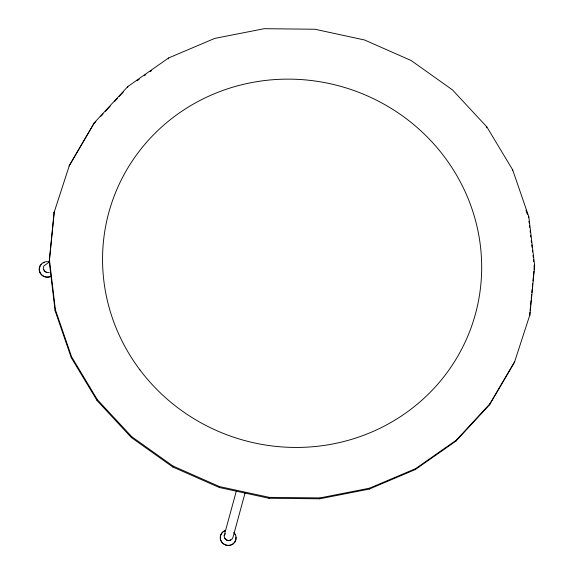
<?xml version="1.0" encoding="UTF-8"?>
<svg xmlns="http://www.w3.org/2000/svg" width="574" height="574" viewBox="0 0 574 574"><rect width="100%" height="100%" fill="white"/><g stroke="black" fill="none" stroke-linecap="round" stroke-linejoin="round"><path stroke-width="0.86" d="M49.256 261.629L54.028 212.696L69.483 165.118L94.366 122.728L127.894 86.48L168.605 57.96L214.712 38.415L264.198 28.7L314.904 29.238L364.619 40.008L411.156 60.535L452.499 89.924L486.824 126.89L512.647 169.818L528.826 216.828L534.659 265.877L529.895 314.81L514.44 362.388L489.55 404.785L456.021 441.026L415.318 469.546L369.211 489.091L319.725 498.806L269.019 498.268L219.304 487.505L172.76 466.978L131.424 437.589L97.092 400.623L71.276 357.688L55.097 310.678L49.256 261.629L54.322 211.799L54.028 212.696M529.946 312.148L529.601 315.707L529.895 314.81M530.118 310.369L530.469 306.81M530.641 305.031L531.072 300.582M531.244 298.803L531.682 294.354M531.854 292.575L532.198 289.016M532.371 287.237L532.722 283.678M532.981 281.009L533.935 271.222M534.107 269.443L534.157 265.023M245.069 492.951L232.893 537.616L231.602 539.696L229.141 540.622L226.436 540.034L224.534 538.161L224.147 535.721L236.323 491.057M69.483 165.118L69.181 166.015L94.366 122.728M127.6 87.377L127.894 86.48M55.097 310.678L55.391 309.781L49.558 260.732M168.311 58.857L168.605 57.96M71.276 357.688L71.571 356.791L55.391 309.781M97.092 400.623L97.393 399.726L71.571 356.791M131.424 437.589L131.719 436.692L97.393 399.726M172.76 466.978L173.061 466.081L131.719 436.692M219.304 487.505L219.598 486.609L269.314 497.371L320.019 497.909L369.505 488.194L415.612 468.649L456.323 440.129L489.852 403.888L514.742 361.491L514.44 362.388M269.019 498.268L269.314 497.371M319.725 498.806L320.019 497.909M486.53 127.787L486.824 126.89M369.211 489.091L369.505 488.194M512.352 170.715L512.647 169.818M415.318 469.546L415.612 468.649M528.532 217.725L528.826 216.828M456.021 441.026L456.323 440.129M534.365 266.774L534.659 265.877M489.55 404.785L489.852 403.888M224.147 535.721L225.439 533.641M94.071 123.625L95.865 121.681M100.658 116.5L103.055 113.917M105.444 111.327L110.237 106.147M114.427 101.62L117.419 98.376M119.22 96.439L123.41 91.905M137.05 80.755L139.231 79.226M144.318 75.66L145.774 74.642M150.137 71.592L151.586 70.573M49.551 261.887L43.832 265.941L43.287 268.553L44.363 271.093L46.638 272.6L49.256 272.485M173.061 466.081L219.598 486.609M525.928 210.17L527.377 214.367M528.948 221.234L529.156 222.985M529.465 225.611L529.68 227.361M530.096 230.863L530.304 232.621M530.613 235.247L530.821 236.997M531.237 240.499L531.445 242.25M531.761 244.876L532.076 247.509M532.385 250.135L532.593 251.886M533.009 255.387L533.217 257.138M533.533 259.771L533.741 261.522M51.251 276.166A8.029 7.749 18.3 0 1 39.29 270.519A8.029 7.749 18.3 0 1 48.761 261.801M51.1 276.216A7.864 7.584 18.3 0 1 41.242 264.42M43.143 262.942A7.864 7.584 18.3 0 1 44.621 262.311M46.688 272.148A3.58 3.451 18.3 0 1 44.011 269.802M230.619 539.811A3.58 3.451 18.3 0 1 229.528 540.371M228.933 540.5A3.58 3.451 18.3 0 1 225.008 538.096M234.063 532.536A8.029 7.749 18.3 0 1 232.743 544.174A8.029 7.749 18.3 0 1 221.033 541.024A8.029 7.749 18.3 0 1 225.632 530.268M235.9 537.149A7.864 7.584 18.3 0 1 225.783 545.085A7.864 7.584 18.3 0 1 222.246 532.722M222.805 532.177A7.864 7.584 18.3 0 1 225.625 530.613M233.876 532.83A7.864 7.584 18.3 0 1 235.254 534.868M139.941 369.893A190.216 183.479 18.3 0 0 466.102 340.016A190.216 183.479 18.3 0 0 270.304 79.944A190.216 183.479 18.3 0 0 139.941 369.893"/></g></svg>
